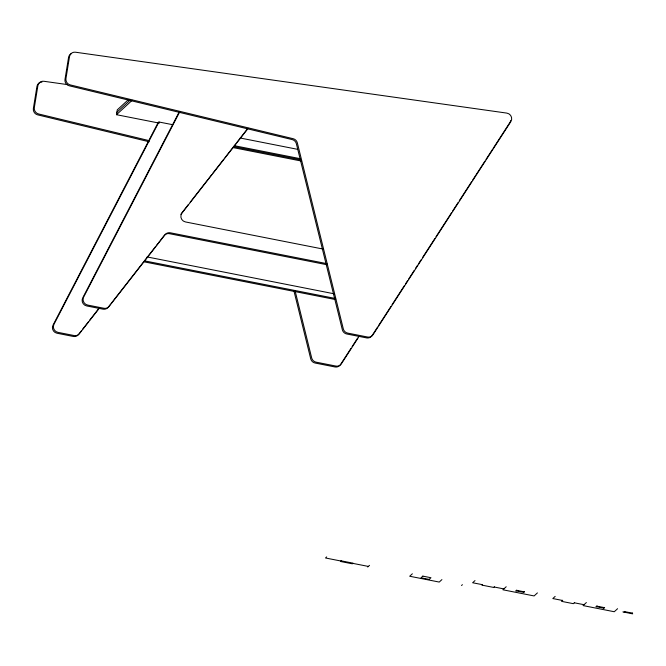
<?xml version="1.0" encoding="UTF-8"?>
<svg xmlns="http://www.w3.org/2000/svg" width="666" height="666" viewBox="0 0 666 666"><rect width="100%" height="100%" fill="white"/><g stroke="black" fill="none" stroke-linecap="round" stroke-linejoin="round"><path stroke-width="1" d="M159.266 123.127L116.483 114.694L117.266 109.873L128.488 99.559M172.319 124.625L158.941 121.995L53.954 324.334A5.553 5.361 47.4 0 0 57.942 332.351L74.234 335.564A5.553 5.361 47.4 0 0 79.437 333.658L99.059 308.541M179.246 111.846L82.701 297.927A5.553 5.361 47.4 0 0 86.688 305.944L102.98 309.157A5.553 5.361 47.4 0 0 108.183 307.259L110.423 304.387M179.737 111.863L83.658 297.044A5.553 5.361 47.4 0 0 87.646 305.061L103.938 308.275A5.553 5.361 47.4 0 0 109.141 306.368L165.11 234.69A5.553 5.361 47.4 0 1 170.313 232.792L326.906 263.653M350.982 348.351L340.426 364.677A5.553 5.361 47.4 0 1 334.948 366.949L315.135 363.045A5.553 5.361 47.4 0 1 310.714 358.824L293.922 290.842M352.098 346.628L357.65 338.037M358.616 337.154L341.383 363.794A5.553 5.361 47.4 0 1 335.914 366.067L316.1 362.162A5.553 5.361 47.4 0 1 311.68 357.942L295.105 290.875M377.605 327.023L372.044 335.622A5.553 5.361 47.4 0 1 366.575 337.895L346.761 333.991A5.553 5.361 47.4 0 1 342.341 329.77L296.378 143.756A5.553 5.361 47.4 0 0 292.191 139.585L69.281 85.797A5.553 5.361 47.4 0 1 64.993 79.421L68.556 57.451A5.553 5.361 47.4 0 1 71.545 53.521M378.721 325.308L390.95 306.402M392.058 304.678L404.287 285.772M405.403 284.057L407.625 280.619M408.733 278.904L414.294 270.304M415.401 268.589L417.624 265.151M418.739 263.428L420.962 259.99M422.627 257.417L434.856 238.511M435.972 236.788L451.531 212.729M452.647 211.005L458.208 202.414M459.315 200.691L471.545 181.785M472.66 180.07L475.432 175.774M475.99 174.917L484.881 161.164M485.997 159.44L492.665 149.134M493.223 148.268L509.898 122.486A5.553 5.361 47.4 0 0 510.647 120.604M81.285 330.952L78.48 334.548A5.553 5.361 47.4 0 1 73.277 336.447L56.985 333.233A5.553 5.361 47.4 0 1 52.997 325.216L157.975 122.877L158.941 121.995M82.401 329.52L88.57 321.628M89.685 320.188L99.217 307.983M110.981 303.663L113.228 300.799M113.786 300.075L127.239 282.85M127.797 282.134L155.802 246.262M156.493 245.371L157.884 243.59M158.583 242.699L159.973 240.917M160.664 240.026L164.144 235.573A5.553 5.361 47.4 0 1 169.347 233.674L326.931 264.735M181.568 213.253L188.42 204.487M190.126 202.289L207.817 179.637M208.391 178.904L211.813 174.517M212.954 173.06L223.793 159.166M224.941 157.709L235.781 143.823M236.921 142.358L247.194 129.204M248.152 128.322L181.96 213.103A5.553 5.361 47.4 0 0 185.431 221.936L323.243 249.092M116.875 112.279L130.336 99.917M116.483 114.694L132.193 100.266M326.673 556.901L325.499 557.983L341 561.038M367.69 567.024L369.513 565.351M412.362 573.792L409.69 576.248L439.235 582.067L441.908 579.611M461.505 585.514L462.412 584.681M474.991 580.594L472.635 582.75L482.326 584.656M482.542 584.465L481.843 585.106L493.681 587.437L494.38 586.796M506.202 586.746L502.888 589.785L534.107 595.937L537.42 592.898M515.842 591.042L516.824 590.134M523.484 592.549L524.467 591.641M555.161 596.395L552.813 598.551L562.495 600.466M562.712 600.266L561.538 601.348L573.376 603.679L574.55 602.597M586.371 602.547L583.066 605.585L614.277 611.738L617.59 608.699M596.012 606.843L596.994 605.935M603.654 608.349L604.636 607.442M623.984 612.112L624.75 611.413M631.626 613.619L632.392 612.911M67.557 84.615L43.839 81.269A5.553 5.361 47.4 0 0 37.887 85.623L34.332 107.592A5.553 5.361 47.4 0 0 38.611 113.969L149.176 140.643M240.201 138.012L297.56 149.317M234.39 145.704L300.516 158.733M233.433 146.587L300.524 159.807M232.467 147.469L301.507 161.08M147.103 256.934L334.399 293.848M144.547 260.856L335.614 298.518M143.59 261.738L335.639 299.592M516.608 590.334L524.25 591.841M596.786 606.135L604.428 607.642M624.533 611.604L632.176 613.111M516.058 590.842L523.701 592.349M596.228 606.643L603.871 608.15M622.901 611.904L632.7 613.836M494.164 586.996L503.854 588.902M574.333 602.797L584.024 604.703M352.838 563.369L368.34 566.425M149.184 141.766L37.654 114.852A5.553 5.361 47.4 0 1 33.367 108.475L36.93 86.505A5.553 5.361 47.4 0 1 41.916 82.109M180.802 214.261A5.553 5.361 47.4 0 1 181.002 213.986M69.514 56.568L65.959 78.538A5.553 5.361 47.4 0 0 70.238 84.907L293.148 138.703A5.553 5.361 47.4 0 1 297.344 142.874L343.306 328.879A5.553 5.361 47.4 0 0 347.727 333.108L367.54 337.013A5.553 5.361 47.4 0 0 373.01 334.74L510.864 121.603A5.553 5.361 47.4 0 0 506.826 113.103L75.466 52.214A5.553 5.361 47.4 0 0 69.514 56.568M341.217 560.839L340.517 561.48L352.356 563.811L353.055 563.178L341.217 560.839M422.835 576.123L421.012 577.797L429.145 579.395L430.96 577.722L422.835 576.123"/></g></svg>
